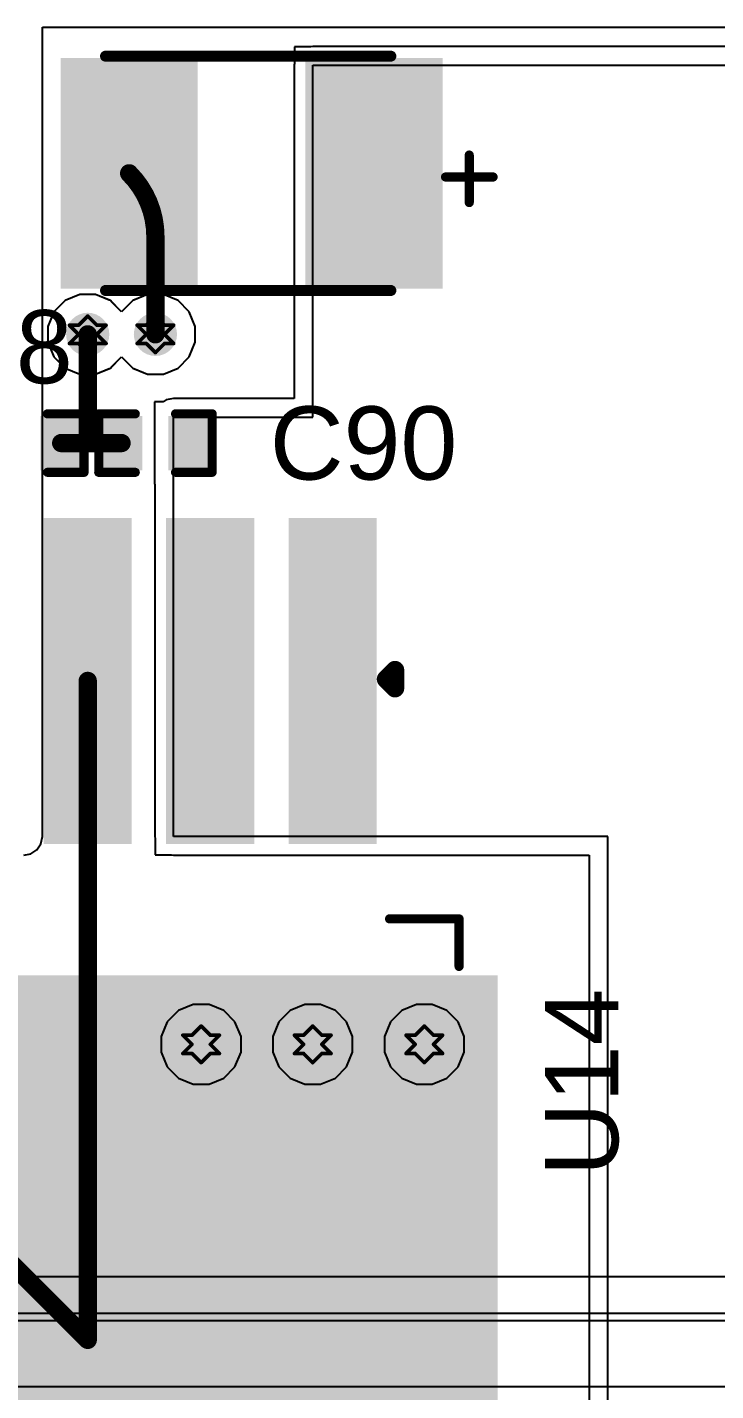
# Model space of a CAD drawing. Header units: inches. Extents: x 24 to 500, y 68 to 269.
# Drawn here: x 335.2 to 344.76, y 101.8 to 120.72 of the extents above; entities that cross this region are included whole.
import ezdxf

# ---------------------------------------------------------------- set-up
doc = ezdxf.new("R2010")
doc.units = ezdxf.units.IN
for name, color, linetype in [('Bottom Layer', 5, 'Continuous'), ('Drill Drawing', 1, 'Continuous'), ('Layer 1', 16, 'Continuous'), ('Layer 2', 76, 'Continuous'), ('Top Layer', 1, 'Continuous'), ('Top Overlay', 2, 'Continuous'), ('Top Paste', 8, 'Continuous'), ('Top Solder', 216, 'Continuous'), ('Via Holes', 16, 'Continuous')]:
    doc.layers.add(name, color=color, linetype=linetype)
doc.styles.add('Arial', font='', dxfattribs={"height": 0.2})
doc.styles.get('Arial').set_extended_font_data('Arial')

# ---------------------------------------------------------------- blocks, each defined once
blk = doc.blocks.new('TO_263_5__D2PAK__69')
at = {"layer": 'Top Layer'}
for points in [[(-5.59, 9.528), (5.59, 9.528), (5.59, -0.382), (-5.59, -0.382)], [(-3.91, -2.412), (-2.89, -2.412), (-2.89, -6.732), (-3.91, -6.732)], [(-2.21, -2.412), (-1.19, -2.412), (-1.19, -6.732), (-2.21, -6.732)], [(-0.51, -2.412), (0.51, -2.412), (0.51, -6.732), (-0.51, -6.732)], [(1.19, -2.412), (2.21, -2.412), (2.21, -6.732), (1.19, -6.732)], [(2.89, -2.412), (3.91, -2.412), (3.91, -6.732), (2.89, -6.732)]]:
    blk.add_hatch(color=1, dxfattribs=at).paths.add_polyline_path(points)
at = {"layer": 'Top Paste'}
for points in [[(-5.59, 9.528), (5.59, 9.528), (5.59, -0.382), (-5.59, -0.382)], [(-3.91, -2.412), (-2.89, -2.412), (-2.89, -6.732), (-3.91, -6.732)], [(-2.21, -2.412), (-1.19, -2.412), (-1.19, -6.732), (-2.21, -6.732)], [(-0.51, -2.412), (0.51, -2.412), (0.51, -6.732), (-0.51, -6.732)], [(1.19, -2.412), (2.21, -2.412), (2.21, -6.732), (1.19, -6.732)], [(2.89, -2.412), (3.91, -2.412), (3.91, -6.732), (2.89, -6.732)]]:
    blk.add_hatch(color=8, dxfattribs=at).paths.add_polyline_path(points)
at = {"layer": 'Top Solder'}
for points in [[(-5.692, 9.629), (5.692, 9.629), (5.692, -0.484), (-5.692, -0.484)], [(-4.012, -2.311), (-2.788, -2.311), (-2.788, -6.834), (-4.012, -6.834)], [(-2.312, -2.311), (-1.088, -2.311), (-1.088, -6.834), (-2.312, -6.834)], [(-0.612, -2.311), (0.612, -2.311), (0.612, -6.834), (-0.612, -6.834)], [(1.088, -2.311), (2.312, -2.311), (2.312, -6.834), (1.088, -6.834)], [(2.788, -2.311), (4.012, -2.311), (4.012, -6.834), (2.788, -6.834)]]:
    blk.add_hatch(color=216, dxfattribs=at).paths.add_polyline_path(points)
at = {"layer": 'Top Overlay'}
for points in [[(-5.156, -0.61, 0.127, 0.127, 0), (-5.156, -1.27, 0.127, 0.127, 0)], [(5.156, -0.61, 0.127, 0.127, 0), (5.156, -1.27, 0.127, 0.127, 0)], [(-4.191, -1.27, 0.127, 0.127, 0), (-5.156, -1.27, 0.127, 0.127, 0)], [(5.156, -1.27, 0.127, 0.127, 0), (4.191, -1.27, 0.127, 0.127, 0)], [(-4.267, -4.47, 0.254, 0.254, 0), (-4.267, -4.724, 0.254, 0.254, 0)], [(-4.14, -4.597, 0.254, 0.254, 0), (-4.267, -4.47, 0.254, 0.254, 0)], [(-4.14, -4.597, 0.254, 0.254, 0), (-4.267, -4.724, 0.254, 0.254, 0)]]:
    blk.add_lwpolyline(points, format="xyseb", dxfattribs=at)
for points in [[(-5.188, -0.61, 0.0635, 0.0635, 1), (-5.124, -0.61, 0.0635, 0.0635, 1)], [(5.124, -0.61, 0.0635, 0.0635, 1), (5.188, -0.61, 0.0635, 0.0635, 1)], [(-5.188, -1.27, 0.0635, 0.0635, 1), (-5.124, -1.27, 0.0635, 0.0635, 1)], [(-5.188, -1.27, 0.0635, 0.0635, 1), (-5.124, -1.27, 0.0635, 0.0635, 1)], [(-4.223, -1.27, 0.0635, 0.0635, 1), (-4.159, -1.27, 0.0635, 0.0635, 1)], [(4.159, -1.27, 0.0635, 0.0635, 1), (4.223, -1.27, 0.0635, 0.0635, 1)], [(5.124, -1.27, 0.0635, 0.0635, 1), (5.188, -1.27, 0.0635, 0.0635, 1)], [(5.124, -1.27, 0.0635, 0.0635, 1), (5.188, -1.27, 0.0635, 0.0635, 1)], [(-4.331, -4.47, 0.127, 0.127, 1), (-4.204, -4.47, 0.127, 0.127, 1)], [(-4.331, -4.47, 0.127, 0.127, 1), (-4.204, -4.47, 0.127, 0.127, 1)], [(-4.204, -4.597, 0.127, 0.127, 1), (-4.077, -4.597, 0.127, 0.127, 1)], [(-4.204, -4.597, 0.127, 0.127, 1), (-4.077, -4.597, 0.127, 0.127, 1)], [(-4.331, -4.724, 0.127, 0.127, 1), (-4.204, -4.724, 0.127, 0.127, 1)], [(-4.331, -4.724, 0.127, 0.127, 1), (-4.204, -4.724, 0.127, 0.127, 1)]]:
    blk.add_lwpolyline(points, format="xyseb", close=True, dxfattribs=at)
blk = doc.blocks.new('C____B_231')
at = {"layer": 'Top Layer'}
for points in [[(-2.55, -1.5), (-2.55, 1.5), (-0.85, 1.5), (-0.85, -1.5)], [(0.85, -1.5), (0.85, 1.5), (2.55, 1.5), (2.55, -1.5)]]:
    blk.add_hatch(color=1, dxfattribs=at).paths.add_polyline_path(points)
at = {"layer": 'Top Paste'}
for points in [[(-2.55, -1.5), (-2.55, 1.5), (-0.85, 1.5), (-0.85, -1.5)], [(0.85, -1.5), (0.85, 1.5), (2.55, 1.5), (2.55, -1.5)]]:
    blk.add_hatch(color=8, dxfattribs=at).paths.add_polyline_path(points)
at = {"layer": 'Top Solder'}
for points in [[(-2.652, -1.602), (-2.652, 1.602), (-0.748, 1.602), (-0.748, -1.602)], [(0.748, -1.602), (0.748, 1.602), (2.652, 1.602), (2.652, -1.602)]]:
    blk.add_hatch(color=216, dxfattribs=at).paths.add_polyline_path(points)
at = {"layer": 'Top Overlay'}
for points in [[(2.028, 1.626, 0.152, 0.152, 0), (-1.934, 1.626, 0.152, 0.152, 0)], [(-3.023, 0.406, 0.127, 0.127, 0), (-3.023, -0.254, 0.127, 0.127, 0)], [(-2.692, 0.051, 0.127, 0.127, 0), (-3.353, 0.051, 0.127, 0.127, 0)], [(2.028, -1.626, 0.152, 0.152, 0), (-1.934, -1.626, 0.152, 0.152, 0)]]:
    blk.add_lwpolyline(points, format="xyseb", dxfattribs=at)
for points in [[(-1.972, 1.626, 0.0762, 0.0762, 1), (-1.896, 1.626, 0.0762, 0.0762, 1)], [(1.99, 1.626, 0.0762, 0.0762, 1), (2.066, 1.626, 0.0762, 0.0762, 1)], [(-3.054, 0.406, 0.0635, 0.0635, 1), (-2.991, 0.406, 0.0635, 0.0635, 1)], [(-3.385, 0.051, 0.0635, 0.0635, 1), (-3.321, 0.051, 0.0635, 0.0635, 1)], [(-2.724, 0.051, 0.0635, 0.0635, 1), (-2.661, 0.051, 0.0635, 0.0635, 1)], [(-3.054, -0.254, 0.0635, 0.0635, 1), (-2.991, -0.254, 0.0635, 0.0635, 1)], [(-1.972, -1.626, 0.0762, 0.0762, 1), (-1.896, -1.626, 0.0762, 0.0762, 1)], [(1.99, -1.626, 0.0762, 0.0762, 1), (2.066, -1.626, 0.0762, 0.0762, 1)]]:
    blk.add_lwpolyline(points, format="xyseb", close=True, dxfattribs=at)
blk = doc.blocks.new('C___0402_232')
at = {"layer": 'Top Layer'}
for points in [[(-0.699, -0.318), (-0.699, 0.317), (-0.241, 0.317), (-0.241, -0.318)], [(0.241, -0.318), (0.241, 0.317), (0.699, 0.317), (0.699, -0.318)]]:
    blk.add_hatch(color=1, dxfattribs=at).paths.add_polyline_path(points)
at = {"layer": 'Top Paste'}
for points in [[(-0.699, -0.318), (-0.699, 0.317), (-0.241, 0.317), (-0.241, -0.318)], [(0.241, -0.318), (0.241, 0.317), (0.699, 0.317), (0.699, -0.318)]]:
    blk.add_hatch(color=8, dxfattribs=at).paths.add_polyline_path(points)
at = {"layer": 'Top Solder'}
for points in [[(-0.758, -0.378), (-0.758, 0.377), (-0.181, 0.377), (-0.181, -0.378)], [(0.181, -0.378), (0.181, 0.377), (0.758, 0.377), (0.758, -0.378)]]:
    blk.add_hatch(color=216, dxfattribs=at).paths.add_polyline_path(points)
at = {"layer": 'Top Overlay'}
for points in [[(-0.787, 0.406, 0.127, 0.127, 0), (-0.279, 0.406, 0.127, 0.127, 0)], [(-0.787, -0.406, 0.127, 0.127, 0), (-0.787, 0.406, 0.127, 0.127, 0)], [(0.279, 0.406, 0.127, 0.127, 0), (0.787, 0.406, 0.127, 0.127, 0)], [(0.787, -0.406, 0.127, 0.127, 0), (0.787, 0.406, 0.127, 0.127, 0)], [(-0.787, -0.406, 0.127, 0.127, 0), (-0.279, -0.406, 0.127, 0.127, 0)], [(0.279, -0.406, 0.127, 0.127, 0), (0.787, -0.406, 0.127, 0.127, 0)]]:
    blk.add_lwpolyline(points, format="xyseb", dxfattribs=at)
for points in [[(-0.819, 0.406, 0.0635, 0.0635, 1), (-0.756, 0.406, 0.0635, 0.0635, 1)], [(-0.819, 0.406, 0.0635, 0.0635, 1), (-0.756, 0.406, 0.0635, 0.0635, 1)], [(-0.311, 0.406, 0.0635, 0.0635, 1), (-0.248, 0.406, 0.0635, 0.0635, 1)], [(0.248, 0.406, 0.0635, 0.0635, 1), (0.311, 0.406, 0.0635, 0.0635, 1)], [(0.756, 0.406, 0.0635, 0.0635, 1), (0.819, 0.406, 0.0635, 0.0635, 1)], [(0.756, 0.406, 0.0635, 0.0635, 1), (0.819, 0.406, 0.0635, 0.0635, 1)], [(-0.819, -0.406, 0.0635, 0.0635, 1), (-0.756, -0.406, 0.0635, 0.0635, 1)], [(-0.819, -0.406, 0.0635, 0.0635, 1), (-0.756, -0.406, 0.0635, 0.0635, 1)], [(-0.311, -0.406, 0.0635, 0.0635, 1), (-0.248, -0.406, 0.0635, 0.0635, 1)], [(0.248, -0.406, 0.0635, 0.0635, 1), (0.311, -0.406, 0.0635, 0.0635, 1)], [(0.756, -0.406, 0.0635, 0.0635, 1), (0.819, -0.406, 0.0635, 0.0635, 1)], [(0.756, -0.406, 0.0635, 0.0635, 1), (0.819, -0.406, 0.0635, 0.0635, 1)]]:
    blk.add_lwpolyline(points, format="xyseb", close=True, dxfattribs=at)
blk = doc.blocks.new('C___0402_234')
at = {"layer": 'Top Layer'}
for points in [[(-0.699, -0.317), (-0.699, 0.318), (-0.241, 0.318), (-0.241, -0.317)], [(0.241, -0.317), (0.241, 0.318), (0.699, 0.318), (0.699, -0.317)]]:
    blk.add_hatch(color=1, dxfattribs=at).paths.add_polyline_path(points)
at = {"layer": 'Top Paste'}
for points in [[(-0.699, -0.317), (-0.699, 0.318), (-0.241, 0.318), (-0.241, -0.317)], [(0.241, -0.317), (0.241, 0.318), (0.699, 0.318), (0.699, -0.317)]]:
    blk.add_hatch(color=8, dxfattribs=at).paths.add_polyline_path(points)
at = {"layer": 'Top Solder'}
for points in [[(-0.758, -0.377), (-0.758, 0.378), (-0.181, 0.378), (-0.181, -0.377)], [(0.181, -0.377), (0.181, 0.378), (0.758, 0.378), (0.758, -0.377)]]:
    blk.add_hatch(color=216, dxfattribs=at).paths.add_polyline_path(points)
at = {"layer": 'Top Overlay'}
for points in [[(-0.279, 0.406, 0.127, 0.127, 0), (-0.787, 0.406, 0.127, 0.127, 0)], [(-0.787, 0.406, 0.127, 0.127, 0), (-0.787, -0.406, 0.127, 0.127, 0)], [(0.787, 0.406, 0.127, 0.127, 0), (0.279, 0.406, 0.127, 0.127, 0)], [(0.787, 0.406, 0.127, 0.127, 0), (0.787, -0.406, 0.127, 0.127, 0)], [(-0.279, -0.406, 0.127, 0.127, 0), (-0.787, -0.406, 0.127, 0.127, 0)], [(0.787, -0.406, 0.127, 0.127, 0), (0.279, -0.406, 0.127, 0.127, 0)]]:
    blk.add_lwpolyline(points, format="xyseb", dxfattribs=at)
for points in [[(-0.819, 0.406, 0.0635, 0.0635, 1), (-0.756, 0.406, 0.0635, 0.0635, 1)], [(-0.819, 0.406, 0.0635, 0.0635, 1), (-0.756, 0.406, 0.0635, 0.0635, 1)], [(-0.311, 0.406, 0.0635, 0.0635, 1), (-0.248, 0.406, 0.0635, 0.0635, 1)], [(0.248, 0.406, 0.0635, 0.0635, 1), (0.311, 0.406, 0.0635, 0.0635, 1)], [(0.756, 0.406, 0.0635, 0.0635, 1), (0.819, 0.406, 0.0635, 0.0635, 1)], [(0.756, 0.406, 0.0635, 0.0635, 1), (0.819, 0.406, 0.0635, 0.0635, 1)], [(-0.819, -0.406, 0.0635, 0.0635, 1), (-0.756, -0.406, 0.0635, 0.0635, 1)], [(-0.819, -0.406, 0.0635, 0.0635, 1), (-0.756, -0.406, 0.0635, 0.0635, 1)], [(-0.311, -0.406, 0.0635, 0.0635, 1), (-0.248, -0.406, 0.0635, 0.0635, 1)], [(0.248, -0.406, 0.0635, 0.0635, 1), (0.311, -0.406, 0.0635, 0.0635, 1)], [(0.756, -0.406, 0.0635, 0.0635, 1), (0.819, -0.406, 0.0635, 0.0635, 1)], [(0.756, -0.406, 0.0635, 0.0635, 1), (0.819, -0.406, 0.0635, 0.0635, 1)]]:
    blk.add_lwpolyline(points, format="xyseb", close=True, dxfattribs=at)

msp = doc.modelspace()

# ---------------------------------------------------------------- hatches: boundary and pattern name
at = {"layer": 'Bottom Layer'}
h = msp.add_hatch(color=5, dxfattribs=at)
edge = h.paths.add_edge_path()
edge.add_arc((336.042, 116.459), 0.3, 0, 360)
h = msp.add_hatch(color=5, dxfattribs=at)
edge = h.paths.add_edge_path()
edge.add_arc((336.982, 116.459), 0.3, 0, 360)
h = msp.add_hatch(color=5, dxfattribs=at)
edge = h.paths.add_edge_path()
edge.add_arc((337.617, 106.604), 0.3, 0, 360)
h = msp.add_hatch(color=5, dxfattribs=at)
edge = h.paths.add_edge_path()
edge.add_arc((339.166, 106.604), 0.3, 0, 360)
h = msp.add_hatch(color=5, dxfattribs=at)
edge = h.paths.add_edge_path()
edge.add_arc((340.716, 106.604), 0.3, 0, 360)
at = {"layer": 'Layer 1'}
h = msp.add_hatch(color=16, dxfattribs=at)
edge = h.paths.add_edge_path()
edge.add_arc((336.042, 116.459), 0.3, 0, 360)
h = msp.add_hatch(color=16, dxfattribs=at)
edge = h.paths.add_edge_path()
edge.add_arc((336.982, 116.459), 0.3, 0, 360)
h = msp.add_hatch(color=16, dxfattribs=at)
edge = h.paths.add_edge_path()
edge.add_arc((337.617, 106.604), 0.3, 0, 360)
h = msp.add_hatch(color=16, dxfattribs=at)
edge = h.paths.add_edge_path()
edge.add_arc((339.166, 106.604), 0.3, 0, 360)
h = msp.add_hatch(color=16, dxfattribs=at)
edge = h.paths.add_edge_path()
edge.add_arc((340.716, 106.604), 0.3, 0, 360)
at = {"layer": 'Layer 2'}
h = msp.add_hatch(color=76, dxfattribs=at)
edge = h.paths.add_edge_path()
edge.add_arc((336.042, 116.459), 0.3, 0, 360)
h = msp.add_hatch(color=76, dxfattribs=at)
edge = h.paths.add_edge_path()
edge.add_arc((336.982, 116.459), 0.3, 0, 360)
h = msp.add_hatch(color=76, dxfattribs=at)
edge = h.paths.add_edge_path()
edge.add_arc((337.617, 106.604), 0.3, 0, 360)
h = msp.add_hatch(color=76, dxfattribs=at)
edge = h.paths.add_edge_path()
edge.add_arc((339.166, 106.604), 0.3, 0, 360)
h = msp.add_hatch(color=76, dxfattribs=at)
edge = h.paths.add_edge_path()
edge.add_arc((340.716, 106.604), 0.3, 0, 360)
at = {"layer": 'Top Layer'}
h = msp.add_hatch(color=1, dxfattribs=at)
edge = h.paths.add_edge_path()
edge.add_arc((336.042, 116.459), 0.3, 0, 360)
h = msp.add_hatch(color=1, dxfattribs=at)
edge = h.paths.add_edge_path()
edge.add_arc((336.982, 116.459), 0.3, 0, 360)
h = msp.add_hatch(color=1, dxfattribs=at)
edge = h.paths.add_edge_path()
edge.add_arc((337.617, 106.604), 0.3, 0, 360)
h = msp.add_hatch(color=1, dxfattribs=at)
edge = h.paths.add_edge_path()
edge.add_arc((339.166, 106.604), 0.3, 0, 360)
h = msp.add_hatch(color=1, dxfattribs=at)
edge = h.paths.add_edge_path()
edge.add_arc((340.716, 106.604), 0.3, 0, 360)
at = {"layer": 'Via Holes'}
h = msp.add_hatch(color=7, dxfattribs=at)
edge = h.paths.add_edge_path()
edge.add_arc((336.042, 116.459), 0.15, 0, 360)
h = msp.add_hatch(color=7, dxfattribs=at)
edge = h.paths.add_edge_path()
edge.add_arc((336.982, 116.459), 0.15, 0, 360)
h = msp.add_hatch(color=7, dxfattribs=at)
edge = h.paths.add_edge_path()
edge.add_arc((337.617, 106.604), 0.15, 0, 360)
h = msp.add_hatch(color=7, dxfattribs=at)
edge = h.paths.add_edge_path()
edge.add_arc((339.166, 106.604), 0.15, 0, 360)
h = msp.add_hatch(color=7, dxfattribs=at)
edge = h.paths.add_edge_path()
edge.add_arc((340.716, 106.604), 0.15, 0, 360)

# ---------------------------------------------------------------- linework, layer by layer
at = {"layer": 'Bottom Layer'}
for p, q in [((335.932, 117.013), (335.728, 116.929)), ((336.152, 117.013), (335.932, 117.013)), ((336.356, 116.929), (336.152, 117.013)), ((336.872, 117.013), (336.668, 116.929)), ((337.092, 117.013), (336.872, 117.013)), ((337.296, 116.929), (337.092, 117.013)), ((335.572, 116.773), (335.488, 116.569)), ((335.728, 116.929), (335.572, 116.773)), ((336.379, 116.905), (336.356, 116.929)), ((336.512, 116.773), (336.379, 116.905)), ((336.645, 116.905), (336.512, 116.773)), ((336.668, 116.929), (336.645, 116.905)), ((337.451, 116.773), (337.296, 116.929)), ((337.536, 116.569), (337.451, 116.773)), ((335.488, 116.569), (335.488, 116.349)), ((337.536, 116.349), (337.536, 116.569)), ((335.488, 116.349), (335.572, 116.145)), ((337.451, 116.145), (337.536, 116.349)), ((335.572, 116.145), (335.728, 115.989)), ((336.356, 115.989), (336.379, 116.013)), ((336.379, 116.013), (336.512, 116.145)), ((336.512, 116.145), (336.645, 116.013)), ((336.645, 116.013), (336.668, 115.989)), ((337.296, 115.989), (337.451, 116.145)), ((335.728, 115.989), (335.932, 115.905)), ((335.932, 115.905), (336.152, 115.905)), ((336.152, 115.905), (336.356, 115.989)), ((336.668, 115.989), (336.872, 115.905)), ((336.872, 115.905), (337.092, 115.905)), ((337.092, 115.905), (337.296, 115.989)), ((337.507, 107.158), (337.303, 107.073)), ((337.727, 107.158), (337.507, 107.158)), ((337.931, 107.073), (337.727, 107.158)), ((339.056, 107.158), (338.852, 107.073)), ((339.276, 107.158), (339.056, 107.158)), ((339.48, 107.073), (339.276, 107.158)), ((340.605, 107.158), (340.402, 107.073)), ((340.826, 107.158), (340.605, 107.158)), ((341.029, 107.073), (340.826, 107.158)), ((337.303, 107.073), (337.147, 106.918)), ((338.086, 106.918), (337.931, 107.073)), ((338.852, 107.073), (338.697, 106.918)), ((339.636, 106.918), (339.48, 107.073)), ((340.402, 107.073), (340.246, 106.918)), ((341.185, 106.918), (341.029, 107.073)), ((337.147, 106.918), (337.063, 106.714)), ((338.171, 106.714), (338.086, 106.918)), ((338.697, 106.918), (338.612, 106.714)), ((339.72, 106.714), (339.636, 106.918)), ((340.246, 106.918), (340.162, 106.714)), ((341.27, 106.714), (341.185, 106.918)), ((337.063, 106.714), (337.063, 106.494)), ((338.171, 106.494), (338.171, 106.714)), ((338.612, 106.714), (338.612, 106.494)), ((339.72, 106.494), (339.72, 106.714)), ((340.162, 106.714), (340.162, 106.494)), ((341.27, 106.494), (341.27, 106.714)), ((337.063, 106.494), (337.147, 106.29)), ((338.086, 106.29), (338.171, 106.494)), ((338.612, 106.494), (338.697, 106.29)), ((339.636, 106.29), (339.72, 106.494)), ((340.162, 106.494), (340.246, 106.29)), ((341.185, 106.29), (341.27, 106.494)), ((337.147, 106.29), (337.303, 106.134)), ((337.931, 106.134), (338.086, 106.29)), ((338.697, 106.29), (338.852, 106.134)), ((339.48, 106.134), (339.636, 106.29)), ((340.246, 106.29), (340.402, 106.134)), ((341.029, 106.134), (341.185, 106.29)), ((337.303, 106.134), (337.507, 106.05)), ((337.507, 106.05), (337.727, 106.05)), ((337.727, 106.05), (337.931, 106.134)), ((338.852, 106.134), (339.056, 106.05)), ((339.056, 106.05), (339.276, 106.05)), ((339.276, 106.05), (339.48, 106.134)), ((340.402, 106.134), (340.605, 106.05)), ((340.605, 106.05), (340.826, 106.05)), ((340.826, 106.05), (341.029, 106.134)), ((359.795, 103.378), (297.688, 103.378)), ((261.239, 102.772), (376.784, 102.772))]:
    msp.add_line(p, q, dxfattribs=at)
at = {"layer": 'Drill Drawing'}
for points in [[(335.788, 116.586, 0.0508, 0.0508, 0), (335.915, 116.459, 0.0508, 0.0508, 0)], [(335.788, 116.586, 0.0508, 0.0508, 0), (335.915, 116.586, 0.0508, 0.0508, 0)], [(335.915, 116.586, 0.0508, 0.0508, 0), (336.042, 116.713, 0.0508, 0.0508, 0)], [(336.042, 116.713, 0.0508, 0.0508, 0), (336.169, 116.586, 0.0508, 0.0508, 0)], [(336.169, 116.586, 0.0508, 0.0508, 0), (336.296, 116.586, 0.0508, 0.0508, 0)], [(336.169, 116.459, 0.0508, 0.0508, 0), (336.296, 116.586, 0.0508, 0.0508, 0)], [(336.728, 116.586, 0.0508, 0.0508, 0), (336.855, 116.459, 0.0508, 0.0508, 0)], [(336.728, 116.586, 0.0508, 0.0508, 0), (336.855, 116.586, 0.0508, 0.0508, 0)], [(336.855, 116.586, 0.0508, 0.0508, 0), (336.982, 116.713, 0.0508, 0.0508, 0)], [(336.982, 116.713, 0.0508, 0.0508, 0), (337.109, 116.586, 0.0508, 0.0508, 0)], [(337.109, 116.586, 0.0508, 0.0508, 0), (337.236, 116.586, 0.0508, 0.0508, 0)], [(337.109, 116.459, 0.0508, 0.0508, 0), (337.236, 116.586, 0.0508, 0.0508, 0)], [(335.788, 116.332, 0.0508, 0.0508, 0), (335.915, 116.459, 0.0508, 0.0508, 0)], [(336.169, 116.459, 0.0508, 0.0508, 0), (336.296, 116.332, 0.0508, 0.0508, 0)], [(336.728, 116.332, 0.0508, 0.0508, 0), (336.855, 116.459, 0.0508, 0.0508, 0)], [(337.109, 116.459, 0.0508, 0.0508, 0), (337.236, 116.332, 0.0508, 0.0508, 0)], [(335.788, 116.332, 0.0508, 0.0508, 0), (335.915, 116.332, 0.0508, 0.0508, 0)], [(335.915, 116.332, 0.0508, 0.0508, 0), (336.042, 116.205, 0.0508, 0.0508, 0)], [(336.042, 116.205, 0.0508, 0.0508, 0), (336.169, 116.332, 0.0508, 0.0508, 0)], [(336.169, 116.332, 0.0508, 0.0508, 0), (336.296, 116.332, 0.0508, 0.0508, 0)], [(336.728, 116.332, 0.0508, 0.0508, 0), (336.855, 116.332, 0.0508, 0.0508, 0)], [(336.855, 116.332, 0.0508, 0.0508, 0), (336.982, 116.205, 0.0508, 0.0508, 0)], [(336.982, 116.205, 0.0508, 0.0508, 0), (337.109, 116.332, 0.0508, 0.0508, 0)], [(337.109, 116.332, 0.0508, 0.0508, 0), (337.236, 116.332, 0.0508, 0.0508, 0)], [(337.363, 106.731, 0.0508, 0.0508, 0), (337.49, 106.604, 0.0508, 0.0508, 0)], [(337.363, 106.731, 0.0508, 0.0508, 0), (337.49, 106.731, 0.0508, 0.0508, 0)], [(337.49, 106.731, 0.0508, 0.0508, 0), (337.617, 106.858, 0.0508, 0.0508, 0)], [(337.617, 106.858, 0.0508, 0.0508, 0), (337.744, 106.731, 0.0508, 0.0508, 0)], [(337.744, 106.731, 0.0508, 0.0508, 0), (337.871, 106.731, 0.0508, 0.0508, 0)], [(337.744, 106.604, 0.0508, 0.0508, 0), (337.871, 106.731, 0.0508, 0.0508, 0)], [(338.912, 106.731, 0.0508, 0.0508, 0), (339.039, 106.604, 0.0508, 0.0508, 0)], [(338.912, 106.731, 0.0508, 0.0508, 0), (339.039, 106.731, 0.0508, 0.0508, 0)], [(339.039, 106.731, 0.0508, 0.0508, 0), (339.166, 106.858, 0.0508, 0.0508, 0)], [(339.166, 106.858, 0.0508, 0.0508, 0), (339.293, 106.731, 0.0508, 0.0508, 0)], [(339.293, 106.731, 0.0508, 0.0508, 0), (339.42, 106.731, 0.0508, 0.0508, 0)], [(339.293, 106.604, 0.0508, 0.0508, 0), (339.42, 106.731, 0.0508, 0.0508, 0)], [(340.462, 106.731, 0.0508, 0.0508, 0), (340.589, 106.604, 0.0508, 0.0508, 0)], [(340.462, 106.731, 0.0508, 0.0508, 0), (340.589, 106.731, 0.0508, 0.0508, 0)], [(340.589, 106.731, 0.0508, 0.0508, 0), (340.716, 106.858, 0.0508, 0.0508, 0)], [(340.716, 106.858, 0.0508, 0.0508, 0), (340.843, 106.731, 0.0508, 0.0508, 0)], [(340.843, 106.731, 0.0508, 0.0508, 0), (340.97, 106.731, 0.0508, 0.0508, 0)], [(340.843, 106.604, 0.0508, 0.0508, 0), (340.97, 106.731, 0.0508, 0.0508, 0)], [(337.363, 106.477, 0.0508, 0.0508, 0), (337.49, 106.604, 0.0508, 0.0508, 0)], [(337.744, 106.604, 0.0508, 0.0508, 0), (337.871, 106.477, 0.0508, 0.0508, 0)], [(338.912, 106.477, 0.0508, 0.0508, 0), (339.039, 106.604, 0.0508, 0.0508, 0)], [(339.293, 106.604, 0.0508, 0.0508, 0), (339.42, 106.477, 0.0508, 0.0508, 0)], [(340.462, 106.477, 0.0508, 0.0508, 0), (340.589, 106.604, 0.0508, 0.0508, 0)], [(340.843, 106.604, 0.0508, 0.0508, 0), (340.97, 106.477, 0.0508, 0.0508, 0)], [(337.363, 106.477, 0.0508, 0.0508, 0), (337.49, 106.477, 0.0508, 0.0508, 0)], [(337.49, 106.477, 0.0508, 0.0508, 0), (337.617, 106.35, 0.0508, 0.0508, 0)], [(337.617, 106.35, 0.0508, 0.0508, 0), (337.744, 106.477, 0.0508, 0.0508, 0)], [(337.744, 106.477, 0.0508, 0.0508, 0), (337.871, 106.477, 0.0508, 0.0508, 0)], [(338.912, 106.477, 0.0508, 0.0508, 0), (339.039, 106.477, 0.0508, 0.0508, 0)], [(339.039, 106.477, 0.0508, 0.0508, 0), (339.166, 106.35, 0.0508, 0.0508, 0)], [(339.166, 106.35, 0.0508, 0.0508, 0), (339.293, 106.477, 0.0508, 0.0508, 0)], [(339.293, 106.477, 0.0508, 0.0508, 0), (339.42, 106.477, 0.0508, 0.0508, 0)], [(340.462, 106.477, 0.0508, 0.0508, 0), (340.589, 106.477, 0.0508, 0.0508, 0)], [(340.589, 106.477, 0.0508, 0.0508, 0), (340.716, 106.35, 0.0508, 0.0508, 0)], [(340.716, 106.35, 0.0508, 0.0508, 0), (340.843, 106.477, 0.0508, 0.0508, 0)], [(340.843, 106.477, 0.0508, 0.0508, 0), (340.97, 106.477, 0.0508, 0.0508, 0)]]:
    msp.add_lwpolyline(points, format="xyseb", dxfattribs=at)
for points in [[(335.775, 116.586, 0.0254, 0.0254, 1), (335.801, 116.586, 0.0254, 0.0254, 1)], [(335.775, 116.586, 0.0254, 0.0254, 1), (335.801, 116.586, 0.0254, 0.0254, 1)], [(335.902, 116.586, 0.0254, 0.0254, 1), (335.928, 116.586, 0.0254, 0.0254, 1)], [(335.902, 116.586, 0.0254, 0.0254, 1), (335.928, 116.586, 0.0254, 0.0254, 1)], [(336.029, 116.713, 0.0254, 0.0254, 1), (336.055, 116.713, 0.0254, 0.0254, 1)], [(336.029, 116.713, 0.0254, 0.0254, 1), (336.055, 116.713, 0.0254, 0.0254, 1)], [(336.156, 116.586, 0.0254, 0.0254, 1), (336.182, 116.586, 0.0254, 0.0254, 1)], [(336.156, 116.586, 0.0254, 0.0254, 1), (336.182, 116.586, 0.0254, 0.0254, 1)], [(336.283, 116.586, 0.0254, 0.0254, 1), (336.309, 116.586, 0.0254, 0.0254, 1)], [(336.283, 116.586, 0.0254, 0.0254, 1), (336.309, 116.586, 0.0254, 0.0254, 1)], [(336.715, 116.586, 0.0254, 0.0254, 1), (336.74, 116.586, 0.0254, 0.0254, 1)], [(336.715, 116.586, 0.0254, 0.0254, 1), (336.74, 116.586, 0.0254, 0.0254, 1)], [(336.842, 116.586, 0.0254, 0.0254, 1), (336.867, 116.586, 0.0254, 0.0254, 1)], [(336.842, 116.586, 0.0254, 0.0254, 1), (336.867, 116.586, 0.0254, 0.0254, 1)], [(336.969, 116.713, 0.0254, 0.0254, 1), (336.995, 116.713, 0.0254, 0.0254, 1)], [(336.969, 116.713, 0.0254, 0.0254, 1), (336.995, 116.713, 0.0254, 0.0254, 1)], [(337.096, 116.586, 0.0254, 0.0254, 1), (337.122, 116.586, 0.0254, 0.0254, 1)], [(337.096, 116.586, 0.0254, 0.0254, 1), (337.122, 116.586, 0.0254, 0.0254, 1)], [(337.223, 116.586, 0.0254, 0.0254, 1), (337.248, 116.586, 0.0254, 0.0254, 1)], [(337.223, 116.586, 0.0254, 0.0254, 1), (337.248, 116.586, 0.0254, 0.0254, 1)], [(335.902, 116.459, 0.0254, 0.0254, 1), (335.928, 116.459, 0.0254, 0.0254, 1)], [(335.902, 116.459, 0.0254, 0.0254, 1), (335.928, 116.459, 0.0254, 0.0254, 1)], [(336.156, 116.459, 0.0254, 0.0254, 1), (336.182, 116.459, 0.0254, 0.0254, 1)], [(336.156, 116.459, 0.0254, 0.0254, 1), (336.182, 116.459, 0.0254, 0.0254, 1)], [(336.842, 116.459, 0.0254, 0.0254, 1), (336.867, 116.459, 0.0254, 0.0254, 1)], [(336.842, 116.459, 0.0254, 0.0254, 1), (336.867, 116.459, 0.0254, 0.0254, 1)], [(337.096, 116.459, 0.0254, 0.0254, 1), (337.122, 116.459, 0.0254, 0.0254, 1)], [(337.096, 116.459, 0.0254, 0.0254, 1), (337.122, 116.459, 0.0254, 0.0254, 1)], [(335.775, 116.332, 0.0254, 0.0254, 1), (335.801, 116.332, 0.0254, 0.0254, 1)], [(335.775, 116.332, 0.0254, 0.0254, 1), (335.801, 116.332, 0.0254, 0.0254, 1)], [(335.902, 116.332, 0.0254, 0.0254, 1), (335.928, 116.332, 0.0254, 0.0254, 1)], [(335.902, 116.332, 0.0254, 0.0254, 1), (335.928, 116.332, 0.0254, 0.0254, 1)], [(336.029, 116.205, 0.0254, 0.0254, 1), (336.055, 116.205, 0.0254, 0.0254, 1)], [(336.029, 116.205, 0.0254, 0.0254, 1), (336.055, 116.205, 0.0254, 0.0254, 1)], [(336.156, 116.332, 0.0254, 0.0254, 1), (336.182, 116.332, 0.0254, 0.0254, 1)], [(336.156, 116.332, 0.0254, 0.0254, 1), (336.182, 116.332, 0.0254, 0.0254, 1)], [(336.283, 116.332, 0.0254, 0.0254, 1), (336.309, 116.332, 0.0254, 0.0254, 1)], [(336.283, 116.332, 0.0254, 0.0254, 1), (336.309, 116.332, 0.0254, 0.0254, 1)], [(336.715, 116.332, 0.0254, 0.0254, 1), (336.74, 116.332, 0.0254, 0.0254, 1)], [(336.715, 116.332, 0.0254, 0.0254, 1), (336.74, 116.332, 0.0254, 0.0254, 1)], [(336.842, 116.332, 0.0254, 0.0254, 1), (336.867, 116.332, 0.0254, 0.0254, 1)], [(336.842, 116.332, 0.0254, 0.0254, 1), (336.867, 116.332, 0.0254, 0.0254, 1)], [(336.969, 116.205, 0.0254, 0.0254, 1), (336.995, 116.205, 0.0254, 0.0254, 1)], [(336.969, 116.205, 0.0254, 0.0254, 1), (336.995, 116.205, 0.0254, 0.0254, 1)], [(337.096, 116.332, 0.0254, 0.0254, 1), (337.122, 116.332, 0.0254, 0.0254, 1)], [(337.096, 116.332, 0.0254, 0.0254, 1), (337.122, 116.332, 0.0254, 0.0254, 1)], [(337.223, 116.332, 0.0254, 0.0254, 1), (337.248, 116.332, 0.0254, 0.0254, 1)], [(337.223, 116.332, 0.0254, 0.0254, 1), (337.248, 116.332, 0.0254, 0.0254, 1)], [(337.35, 106.731, 0.0254, 0.0254, 1), (337.375, 106.731, 0.0254, 0.0254, 1)], [(337.35, 106.731, 0.0254, 0.0254, 1), (337.375, 106.731, 0.0254, 0.0254, 1)], [(337.477, 106.731, 0.0254, 0.0254, 1), (337.502, 106.731, 0.0254, 0.0254, 1)], [(337.477, 106.731, 0.0254, 0.0254, 1), (337.502, 106.731, 0.0254, 0.0254, 1)], [(337.604, 106.858, 0.0254, 0.0254, 1), (337.629, 106.858, 0.0254, 0.0254, 1)], [(337.604, 106.858, 0.0254, 0.0254, 1), (337.629, 106.858, 0.0254, 0.0254, 1)], [(337.731, 106.731, 0.0254, 0.0254, 1), (337.756, 106.731, 0.0254, 0.0254, 1)], [(337.731, 106.731, 0.0254, 0.0254, 1), (337.756, 106.731, 0.0254, 0.0254, 1)], [(337.858, 106.731, 0.0254, 0.0254, 1), (337.883, 106.731, 0.0254, 0.0254, 1)], [(337.858, 106.731, 0.0254, 0.0254, 1), (337.883, 106.731, 0.0254, 0.0254, 1)], [(338.899, 106.731, 0.0254, 0.0254, 1), (338.925, 106.731, 0.0254, 0.0254, 1)], [(338.899, 106.731, 0.0254, 0.0254, 1), (338.925, 106.731, 0.0254, 0.0254, 1)], [(339.026, 106.731, 0.0254, 0.0254, 1), (339.052, 106.731, 0.0254, 0.0254, 1)], [(339.026, 106.731, 0.0254, 0.0254, 1), (339.052, 106.731, 0.0254, 0.0254, 1)], [(339.153, 106.858, 0.0254, 0.0254, 1), (339.179, 106.858, 0.0254, 0.0254, 1)], [(339.153, 106.858, 0.0254, 0.0254, 1), (339.179, 106.858, 0.0254, 0.0254, 1)], [(339.28, 106.731, 0.0254, 0.0254, 1), (339.306, 106.731, 0.0254, 0.0254, 1)], [(339.28, 106.731, 0.0254, 0.0254, 1), (339.306, 106.731, 0.0254, 0.0254, 1)], [(339.407, 106.731, 0.0254, 0.0254, 1), (339.433, 106.731, 0.0254, 0.0254, 1)], [(339.407, 106.731, 0.0254, 0.0254, 1), (339.433, 106.731, 0.0254, 0.0254, 1)], [(340.449, 106.731, 0.0254, 0.0254, 1), (340.474, 106.731, 0.0254, 0.0254, 1)], [(340.449, 106.731, 0.0254, 0.0254, 1), (340.474, 106.731, 0.0254, 0.0254, 1)], [(340.576, 106.731, 0.0254, 0.0254, 1), (340.601, 106.731, 0.0254, 0.0254, 1)], [(340.576, 106.731, 0.0254, 0.0254, 1), (340.601, 106.731, 0.0254, 0.0254, 1)], [(340.703, 106.858, 0.0254, 0.0254, 1), (340.728, 106.858, 0.0254, 0.0254, 1)], [(340.703, 106.858, 0.0254, 0.0254, 1), (340.728, 106.858, 0.0254, 0.0254, 1)], [(340.83, 106.731, 0.0254, 0.0254, 1), (340.855, 106.731, 0.0254, 0.0254, 1)], [(340.83, 106.731, 0.0254, 0.0254, 1), (340.855, 106.731, 0.0254, 0.0254, 1)], [(340.957, 106.731, 0.0254, 0.0254, 1), (340.982, 106.731, 0.0254, 0.0254, 1)], [(340.957, 106.731, 0.0254, 0.0254, 1), (340.982, 106.731, 0.0254, 0.0254, 1)], [(337.477, 106.604, 0.0254, 0.0254, 1), (337.502, 106.604, 0.0254, 0.0254, 1)], [(337.477, 106.604, 0.0254, 0.0254, 1), (337.502, 106.604, 0.0254, 0.0254, 1)], [(337.731, 106.604, 0.0254, 0.0254, 1), (337.756, 106.604, 0.0254, 0.0254, 1)], [(337.731, 106.604, 0.0254, 0.0254, 1), (337.756, 106.604, 0.0254, 0.0254, 1)], [(339.026, 106.604, 0.0254, 0.0254, 1), (339.052, 106.604, 0.0254, 0.0254, 1)], [(339.026, 106.604, 0.0254, 0.0254, 1), (339.052, 106.604, 0.0254, 0.0254, 1)], [(339.28, 106.604, 0.0254, 0.0254, 1), (339.306, 106.604, 0.0254, 0.0254, 1)], [(339.28, 106.604, 0.0254, 0.0254, 1), (339.306, 106.604, 0.0254, 0.0254, 1)], [(340.576, 106.604, 0.0254, 0.0254, 1), (340.601, 106.604, 0.0254, 0.0254, 1)], [(340.576, 106.604, 0.0254, 0.0254, 1), (340.601, 106.604, 0.0254, 0.0254, 1)], [(340.83, 106.604, 0.0254, 0.0254, 1), (340.855, 106.604, 0.0254, 0.0254, 1)], [(340.83, 106.604, 0.0254, 0.0254, 1), (340.855, 106.604, 0.0254, 0.0254, 1)], [(337.35, 106.477, 0.0254, 0.0254, 1), (337.375, 106.477, 0.0254, 0.0254, 1)], [(337.35, 106.477, 0.0254, 0.0254, 1), (337.375, 106.477, 0.0254, 0.0254, 1)], [(337.477, 106.477, 0.0254, 0.0254, 1), (337.502, 106.477, 0.0254, 0.0254, 1)], [(337.477, 106.477, 0.0254, 0.0254, 1), (337.502, 106.477, 0.0254, 0.0254, 1)], [(337.604, 106.35, 0.0254, 0.0254, 1), (337.629, 106.35, 0.0254, 0.0254, 1)], [(337.604, 106.35, 0.0254, 0.0254, 1), (337.629, 106.35, 0.0254, 0.0254, 1)], [(337.731, 106.477, 0.0254, 0.0254, 1), (337.756, 106.477, 0.0254, 0.0254, 1)], [(337.731, 106.477, 0.0254, 0.0254, 1), (337.756, 106.477, 0.0254, 0.0254, 1)], [(337.858, 106.477, 0.0254, 0.0254, 1), (337.883, 106.477, 0.0254, 0.0254, 1)], [(337.858, 106.477, 0.0254, 0.0254, 1), (337.883, 106.477, 0.0254, 0.0254, 1)], [(338.899, 106.477, 0.0254, 0.0254, 1), (338.925, 106.477, 0.0254, 0.0254, 1)], [(338.899, 106.477, 0.0254, 0.0254, 1), (338.925, 106.477, 0.0254, 0.0254, 1)], [(339.026, 106.477, 0.0254, 0.0254, 1), (339.052, 106.477, 0.0254, 0.0254, 1)], [(339.026, 106.477, 0.0254, 0.0254, 1), (339.052, 106.477, 0.0254, 0.0254, 1)], [(339.153, 106.35, 0.0254, 0.0254, 1), (339.179, 106.35, 0.0254, 0.0254, 1)], [(339.153, 106.35, 0.0254, 0.0254, 1), (339.179, 106.35, 0.0254, 0.0254, 1)], [(339.28, 106.477, 0.0254, 0.0254, 1), (339.306, 106.477, 0.0254, 0.0254, 1)], [(339.28, 106.477, 0.0254, 0.0254, 1), (339.306, 106.477, 0.0254, 0.0254, 1)], [(339.407, 106.477, 0.0254, 0.0254, 1), (339.433, 106.477, 0.0254, 0.0254, 1)], [(339.407, 106.477, 0.0254, 0.0254, 1), (339.433, 106.477, 0.0254, 0.0254, 1)], [(340.449, 106.477, 0.0254, 0.0254, 1), (340.474, 106.477, 0.0254, 0.0254, 1)], [(340.449, 106.477, 0.0254, 0.0254, 1), (340.474, 106.477, 0.0254, 0.0254, 1)], [(340.576, 106.477, 0.0254, 0.0254, 1), (340.601, 106.477, 0.0254, 0.0254, 1)], [(340.576, 106.477, 0.0254, 0.0254, 1), (340.601, 106.477, 0.0254, 0.0254, 1)], [(340.703, 106.35, 0.0254, 0.0254, 1), (340.728, 106.35, 0.0254, 0.0254, 1)], [(340.703, 106.35, 0.0254, 0.0254, 1), (340.728, 106.35, 0.0254, 0.0254, 1)], [(340.83, 106.477, 0.0254, 0.0254, 1), (340.855, 106.477, 0.0254, 0.0254, 1)], [(340.83, 106.477, 0.0254, 0.0254, 1), (340.855, 106.477, 0.0254, 0.0254, 1)], [(340.957, 106.477, 0.0254, 0.0254, 1), (340.982, 106.477, 0.0254, 0.0254, 1)], [(340.957, 106.477, 0.0254, 0.0254, 1), (340.982, 106.477, 0.0254, 0.0254, 1)]]:
    msp.add_lwpolyline(points, format="xyseb", close=True, dxfattribs=at)
at = {"layer": 'Layer 2'}
for p, q in [((335.932, 117.013), (335.728, 116.929)), ((336.152, 117.013), (335.932, 117.013)), ((336.342, 116.934), (336.152, 117.013)), ((336.872, 117.013), (336.682, 116.934)), ((337.092, 117.013), (336.872, 117.013)), ((337.296, 116.929), (337.092, 117.013)), ((335.572, 116.773), (335.488, 116.569)), ((335.728, 116.929), (335.572, 116.773)), ((336.356, 116.929), (336.342, 116.934)), ((336.356, 116.928), (336.356, 116.929)), ((336.512, 116.773), (336.356, 116.928)), ((336.667, 116.928), (336.512, 116.773)), ((336.668, 116.929), (336.667, 116.928)), ((336.682, 116.934), (336.668, 116.929)), ((337.451, 116.773), (337.296, 116.929)), ((337.536, 116.569), (337.451, 116.773)), ((335.488, 116.569), (335.488, 116.349)), ((337.536, 116.349), (337.536, 116.569)), ((335.488, 116.349), (335.572, 116.145)), ((337.451, 116.145), (337.536, 116.349)), ((335.572, 116.145), (335.728, 115.989)), ((336.356, 115.99), (336.512, 116.145)), ((336.512, 116.145), (336.667, 115.99)), ((337.296, 115.989), (337.451, 116.145)), ((335.728, 115.989), (335.932, 115.905)), ((335.932, 115.905), (336.152, 115.905)), ((336.152, 115.905), (336.342, 115.984)), ((336.342, 115.984), (336.356, 115.989)), ((336.356, 115.989), (336.356, 115.99)), ((336.667, 115.99), (336.668, 115.989)), ((336.668, 115.989), (336.682, 115.984)), ((336.682, 115.984), (336.872, 115.905)), ((336.872, 115.905), (337.092, 115.905)), ((337.092, 115.905), (337.296, 115.989)), ((337.507, 107.158), (337.303, 107.073)), ((337.727, 107.158), (337.507, 107.158)), ((337.931, 107.073), (337.727, 107.158)), ((339.056, 107.158), (338.852, 107.073)), ((339.276, 107.158), (339.056, 107.158)), ((339.48, 107.073), (339.276, 107.158)), ((340.605, 107.158), (340.402, 107.073)), ((340.826, 107.158), (340.605, 107.158)), ((341.029, 107.073), (340.826, 107.158)), ((337.303, 107.073), (337.147, 106.918)), ((338.086, 106.918), (337.931, 107.073)), ((338.852, 107.073), (338.697, 106.918)), ((339.636, 106.918), (339.48, 107.073)), ((340.402, 107.073), (340.246, 106.918)), ((341.185, 106.918), (341.029, 107.073)), ((337.147, 106.918), (337.063, 106.714)), ((338.171, 106.714), (338.086, 106.918)), ((338.697, 106.918), (338.612, 106.714)), ((339.72, 106.714), (339.636, 106.918)), ((340.246, 106.918), (340.162, 106.714)), ((341.27, 106.714), (341.185, 106.918)), ((337.063, 106.714), (337.063, 106.494)), ((338.171, 106.494), (338.171, 106.714)), ((338.612, 106.714), (338.612, 106.494)), ((339.72, 106.494), (339.72, 106.714)), ((340.162, 106.714), (340.162, 106.494)), ((341.27, 106.494), (341.27, 106.714)), ((337.063, 106.494), (337.147, 106.29)), ((338.086, 106.29), (338.171, 106.494)), ((338.612, 106.494), (338.697, 106.29)), ((339.636, 106.29), (339.72, 106.494)), ((340.162, 106.494), (340.246, 106.29)), ((341.185, 106.29), (341.27, 106.494)), ((337.147, 106.29), (337.303, 106.134)), ((337.931, 106.134), (338.086, 106.29)), ((338.697, 106.29), (338.852, 106.134)), ((339.48, 106.134), (339.636, 106.29)), ((340.246, 106.29), (340.402, 106.134)), ((341.029, 106.134), (341.185, 106.29)), ((337.303, 106.134), (337.507, 106.05)), ((337.507, 106.05), (337.727, 106.05)), ((337.727, 106.05), (337.931, 106.134)), ((338.852, 106.134), (339.056, 106.05)), ((339.056, 106.05), (339.276, 106.05)), ((339.276, 106.05), (339.48, 106.134)), ((340.402, 106.134), (340.605, 106.05)), ((340.605, 106.05), (340.826, 106.05)), ((340.826, 106.05), (341.029, 106.134)), ((359.537, 102.87), (247.329, 102.87)), ((290.195, 101.854), (360.807, 101.854))]:
    msp.add_line(p, q, dxfattribs=at)
at = {"layer": 'Top Layer'}
for p, q in [((335.412, 109.488), (335.412, 120.721)), ((335.412, 120.721), (351.185, 120.721)), ((339.142, 120.448), (338.913, 120.448)), ((338.913, 120.448), (338.913, 120.219)), ((339.167, 120.453), (339.142, 120.448)), ((348.742, 120.453), (339.167, 120.453)), ((338.913, 120.219), (338.908, 120.194)), ((338.908, 120.194), (338.908, 115.569)), ((339.167, 115.31), (339.167, 120.194)), ((339.167, 120.194), (348.742, 120.194)), ((337.091, 115.522), (336.969, 115.522)), ((336.969, 115.522), (336.969, 114.379)), ((337.133, 115.55), (337.091, 115.522)), ((337.232, 115.569), (337.133, 115.55)), ((338.908, 115.569), (337.232, 115.569)), ((337.232, 109.488), (337.232, 115.31)), ((337.232, 115.31), (339.167, 115.31)), ((336.969, 114.379), (336.973, 114.379)), ((336.973, 114.379), (336.973, 109.488)), ((335.336, 109.305), (335.392, 109.389)), ((335.392, 109.389), (335.412, 109.488)), ((336.973, 109.488), (336.978, 109.463)), ((336.978, 109.463), (336.978, 109.234)), ((343.263, 109.488), (337.232, 109.488)), ((343.263, 84.709), (343.263, 109.488)), ((335.153, 109.229), (335.252, 109.249)), ((335.252, 109.249), (335.336, 109.305)), ((336.978, 109.234), (337.207, 109.234)), ((337.207, 109.234), (337.232, 109.229)), ((337.232, 109.229), (343.004, 109.229)), ((343.004, 109.229), (343.004, 84.968))]:
    msp.add_line(p, q, dxfattribs=at)
for points in [[(336.617, 118.694, 0.254, 0.254, -0.198912), (336.982, 117.814, 0.254, 0.254, 0)], [(336.982, 116.459, 0.254, 0.254, 0), (336.982, 117.814, 0.254, 0.254, 0)], [(336.042, 115.073, 0.254, 0.254, 0), (336.042, 116.459, 0.254, 0.254, 0)], [(335.674, 114.95, 0.254, 0.254, 0), (336.093, 114.95, 0.254, 0.254, 0)], [(336.093, 114.95, 0.254, 0.254, -0.198912), (336.042, 115.073, 0.254, 0.254, 0)], [(336.093, 114.95, 0.254, 0.254, 0), (336.512, 114.95, 0.254, 0.254, 0)], [(336.042, 102.503, 0.254, 0.254, 0), (336.042, 111.648, 0.254, 0.254, 0)], [(334.081, 104.464, 0.254, 0.254, 0), (336.042, 102.503, 0.254, 0.254, 0)]]:
    msp.add_lwpolyline(points, format="xyseb", dxfattribs=at)
for points in [[(336.554, 118.694, 0.127, 0.127, 1), (336.681, 118.694, 0.127, 0.127, 1)], [(336.918, 117.814, 0.127, 0.127, 1), (337.045, 117.814, 0.127, 0.127, 1)], [(336.918, 117.814, 0.127, 0.127, 1), (337.045, 117.814, 0.127, 0.127, 1)], [(335.978, 116.459, 0.127, 0.127, 1), (336.106, 116.459, 0.127, 0.127, 1)], [(336.918, 116.459, 0.127, 0.127, 1), (337.045, 116.459, 0.127, 0.127, 1)], [(335.61, 114.95, 0.127, 0.127, 1), (335.737, 114.95, 0.127, 0.127, 1)], [(335.978, 115.073, 0.127, 0.127, 1), (336.106, 115.073, 0.127, 0.127, 1)], [(335.978, 115.073, 0.127, 0.127, 1), (336.106, 115.073, 0.127, 0.127, 1)], [(336.029, 114.95, 0.127, 0.127, 1), (336.156, 114.95, 0.127, 0.127, 1)], [(336.029, 114.95, 0.127, 0.127, 1), (336.156, 114.95, 0.127, 0.127, 1)], [(336.029, 114.95, 0.127, 0.127, 1), (336.156, 114.95, 0.127, 0.127, 1)], [(336.448, 114.95, 0.127, 0.127, 1), (336.575, 114.95, 0.127, 0.127, 1)], [(335.978, 111.648, 0.127, 0.127, 1), (336.106, 111.648, 0.127, 0.127, 1)], [(335.978, 102.503, 0.127, 0.127, 1), (336.106, 102.503, 0.127, 0.127, 1)], [(335.978, 102.503, 0.127, 0.127, 1), (336.106, 102.503, 0.127, 0.127, 1)]]:
    msp.add_lwpolyline(points, format="xyseb", close=True, dxfattribs=at)

# ---------------------------------------------------------------- block references
at = {"rotation": 180}
for name, p in [('C____B_231', (338.317, 118.694)), ('C___0402_234', (335.204, 114.95)), ('TO_263_5__D2PAK__69', (336.042, 107.076))]:
    msp.add_blockref(name, p, dxfattribs=at)
msp.add_blockref('C___0402_232', (336.982, 114.95))

# ---------------------------------------------------------------- texts
at = {"layer": 'Top Overlay', "style": 'Arial'}
for s, p in [('C88', (333.23, 115.779)), ('C90', (338.57, 114.443))]:
    msp.add_text(s, height=1.016, dxfattribs=at).set_placement(p)
msp.add_text('U14', height=1.016, rotation=90, dxfattribs=at).set_placement((343.408, 104.775))

doc.saveas('drawing.dxf')
